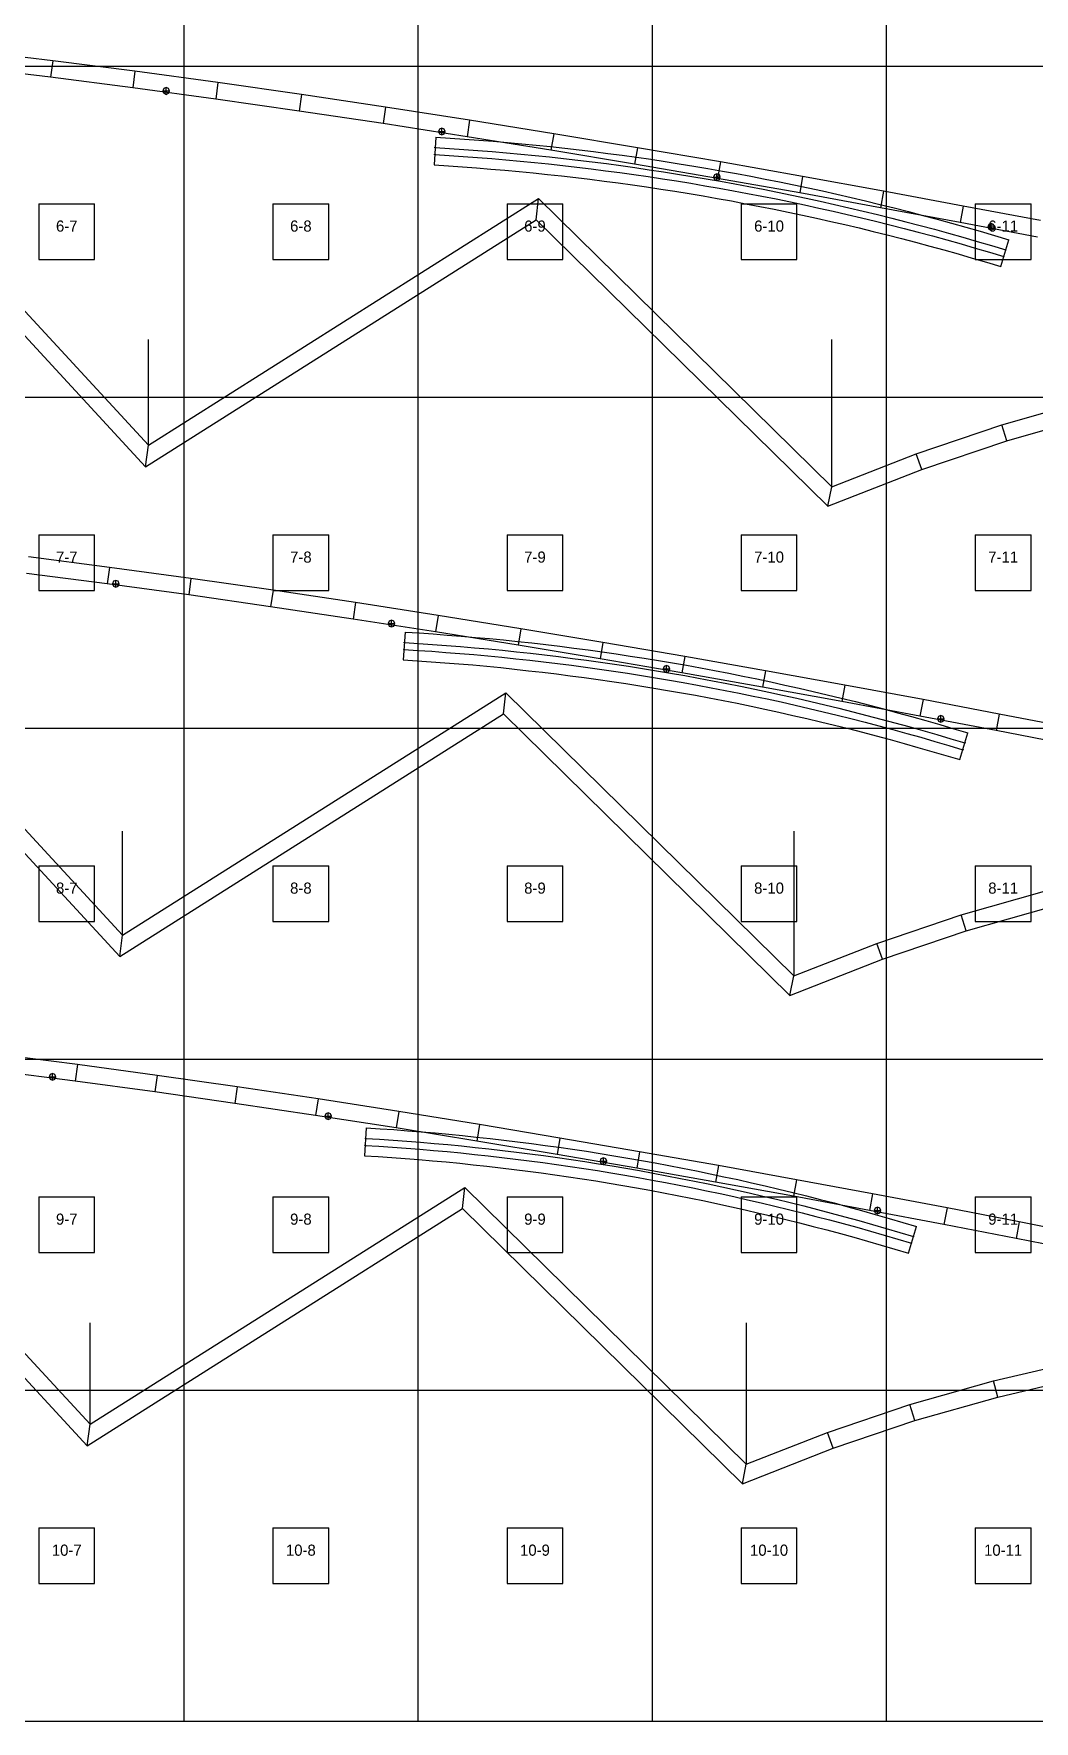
# Model space of a CAD drawing. Header units: metres. Extents: x -237 to 2940, y -2970 to 0.
# Drawn here: x 1335 to 2233, y -2970 to -1456 of the extents above; entities that cross this region are included whole.
import ezdxf
from ezdxf.enums import TextEntityAlignment as Align

# ---------------------------------------------------------------- set-up
doc = ezdxf.new("R2010")
doc.units = ezdxf.units.M
for name, color, linetype in [('default', 7, 'Continuous'), ('mcircles', 7, 'Continuous'), ('TEXTLAYER', 7, 'Continuous')]:
    doc.layers.add(name, color=color, linetype=linetype)

msp = doc.modelspace()

# ---------------------------------------------------------------- linework, layer by layer
at = {"color": 9}
for p, q in [((1470, -1188), (1470, -1485)), ((1470, -1188), (1470, -1485)), ((1680, -1188), (1680, -1485)), ((1680, -1188), (1680, -1485)), ((1890, -1188), (1890, -1485)), ((1890, -1188), (1890, -1485)), ((2100, -1188), (2100, -1485)), ((2100, -1188), (2100, -1485)), ((1260, -1485), (1470, -1485)), ((1260, -1485), (1470, -1485)), ((1470, -1485), (1680, -1485)), ((1470, -1485), (1470, -1782)), ((1470, -1485), (1680, -1485)), ((1470, -1485), (1470, -1782)), ((1680, -1485), (1890, -1485)), ((1680, -1485), (1680, -1782)), ((1680, -1485), (1890, -1485)), ((1680, -1485), (1680, -1782)), ((1890, -1485), (2100, -1485)), ((1890, -1485), (1890, -1782)), ((1890, -1485), (2100, -1485)), ((1890, -1485), (1890, -1782)), ((2100, -1485), (2310, -1485)), ((2100, -1485), (2100, -1782)), ((2100, -1485), (2310, -1485)), ((2100, -1485), (2100, -1782)), ((1340, -1608.5), (1390, -1608.5)), ((1340, -1608.5), (1340, -1658.5)), ((1390, -1658.5), (1390, -1608.5)), ((1550, -1608.5), (1600, -1608.5)), ((1550, -1608.5), (1550, -1658.5)), ((1600, -1658.5), (1600, -1608.5)), ((1760, -1608.5), (1810, -1608.5)), ((1760, -1608.5), (1760, -1658.5)), ((1810, -1658.5), (1810, -1608.5)), ((1970, -1608.5), (2020, -1608.5)), ((1970, -1608.5), (1970, -1658.5)), ((2020, -1658.5), (2020, -1608.5)), ((2180, -1608.5), (2230, -1608.5)), ((2180, -1608.5), (2180, -1658.5)), ((2230, -1658.5), (2230, -1608.5)), ((1340, -1658.5), (1390, -1658.5)), ((1550, -1658.5), (1600, -1658.5)), ((1760, -1658.5), (1810, -1658.5)), ((1970, -1658.5), (2020, -1658.5)), ((2180, -1658.5), (2230, -1658.5)), ((1260, -1782), (1470, -1782)), ((1260, -1782), (1470, -1782)), ((1470, -1782), (1680, -1782)), ((1470, -1782), (1470, -2079)), ((1470, -1782), (1680, -1782)), ((1470, -1782), (1470, -2079)), ((1680, -1782), (1890, -1782)), ((1680, -1782), (1680, -2079)), ((1680, -1782), (1890, -1782)), ((1680, -1782), (1680, -2079)), ((1890, -1782), (2100, -1782)), ((1890, -1782), (1890, -2079)), ((1890, -1782), (2100, -1782)), ((1890, -1782), (1890, -2079)), ((2100, -1782), (2310, -1782)), ((2100, -1782), (2100, -2079)), ((2100, -1782), (2310, -1782)), ((2100, -1782), (2100, -2079)), ((1340, -1905.5), (1390, -1905.5)), ((1340, -1905.5), (1340, -1955.5)), ((1390, -1955.5), (1390, -1905.5)), ((1550, -1905.5), (1600, -1905.5)), ((1550, -1905.5), (1550, -1955.5)), ((1600, -1955.5), (1600, -1905.5)), ((1760, -1905.5), (1810, -1905.5)), ((1760, -1905.5), (1760, -1955.5)), ((1810, -1955.5), (1810, -1905.5)), ((1970, -1905.5), (2020, -1905.5)), ((1970, -1905.5), (1970, -1955.5)), ((2020, -1955.5), (2020, -1905.5)), ((2180, -1905.5), (2230, -1905.5)), ((2180, -1905.5), (2180, -1955.5)), ((2230, -1955.5), (2230, -1905.5)), ((1340, -1955.5), (1390, -1955.5)), ((1550, -1955.5), (1600, -1955.5)), ((1760, -1955.5), (1810, -1955.5)), ((1970, -1955.5), (2020, -1955.5)), ((2180, -1955.5), (2230, -1955.5)), ((1260, -2079), (1470, -2079)), ((1260, -2079), (1470, -2079)), ((1470, -2079), (1680, -2079)), ((1470, -2079), (1470, -2376)), ((1470, -2079), (1680, -2079)), ((1470, -2079), (1470, -2376)), ((1680, -2079), (1890, -2079)), ((1680, -2079), (1680, -2376)), ((1680, -2079), (1890, -2079)), ((1680, -2079), (1680, -2376)), ((1890, -2079), (2100, -2079)), ((1890, -2079), (1890, -2376)), ((1890, -2079), (2100, -2079)), ((1890, -2079), (1890, -2376)), ((2100, -2079), (2310, -2079)), ((2100, -2079), (2100, -2376)), ((2100, -2079), (2310, -2079)), ((2100, -2079), (2100, -2376)), ((1340, -2202.5), (1390, -2202.5)), ((1340, -2202.5), (1340, -2252.5)), ((1390, -2252.5), (1390, -2202.5)), ((1550, -2202.5), (1600, -2202.5)), ((1550, -2202.5), (1550, -2252.5)), ((1600, -2252.5), (1600, -2202.5)), ((1760, -2202.5), (1810, -2202.5)), ((1760, -2202.5), (1760, -2252.5)), ((1810, -2252.5), (1810, -2202.5)), ((1970, -2202.5), (2020, -2202.5)), ((1970, -2202.5), (1970, -2252.5)), ((2020, -2252.5), (2020, -2202.5)), ((2180, -2202.5), (2230, -2202.5)), ((2180, -2202.5), (2180, -2252.5)), ((2230, -2252.5), (2230, -2202.5)), ((1340, -2252.5), (1390, -2252.5)), ((1550, -2252.5), (1600, -2252.5)), ((1760, -2252.5), (1810, -2252.5)), ((1970, -2252.5), (2020, -2252.5)), ((2180, -2252.5), (2230, -2252.5)), ((1260, -2376), (1470, -2376)), ((1260, -2376), (1470, -2376)), ((1470, -2376), (1680, -2376)), ((1470, -2376), (1470, -2673)), ((1470, -2376), (1680, -2376)), ((1470, -2376), (1470, -2673)), ((1680, -2376), (1890, -2376)), ((1680, -2376), (1680, -2673)), ((1680, -2376), (1890, -2376)), ((1680, -2376), (1680, -2673)), ((1890, -2376), (2100, -2376)), ((1890, -2376), (1890, -2673)), ((1890, -2376), (2100, -2376)), ((1890, -2376), (1890, -2673)), ((2100, -2376), (2310, -2376)), ((2100, -2376), (2100, -2673)), ((2100, -2376), (2310, -2376)), ((2100, -2376), (2100, -2673)), ((1340, -2499.5), (1390, -2499.5)), ((1340, -2499.5), (1340, -2549.5)), ((1390, -2549.5), (1390, -2499.5)), ((1550, -2499.5), (1600, -2499.5)), ((1550, -2499.5), (1550, -2549.5)), ((1600, -2549.5), (1600, -2499.5)), ((1760, -2499.5), (1810, -2499.5)), ((1760, -2499.5), (1760, -2549.5)), ((1810, -2549.5), (1810, -2499.5)), ((1970, -2499.5), (2020, -2499.5)), ((1970, -2499.5), (1970, -2549.5)), ((2020, -2549.5), (2020, -2499.5)), ((2180, -2499.5), (2230, -2499.5)), ((2180, -2499.5), (2180, -2549.5)), ((2230, -2549.5), (2230, -2499.5)), ((1340, -2549.5), (1390, -2549.5)), ((1550, -2549.5), (1600, -2549.5)), ((1760, -2549.5), (1810, -2549.5)), ((1970, -2549.5), (2020, -2549.5)), ((2180, -2549.5), (2230, -2549.5)), ((1260, -2673), (1470, -2673)), ((1260, -2673), (1470, -2673)), ((1470, -2673), (1680, -2673)), ((1470, -2673), (1470, -2970)), ((1470, -2673), (1680, -2673)), ((1470, -2673), (1470, -2970)), ((1680, -2673), (1890, -2673)), ((1680, -2673), (1680, -2970)), ((1680, -2673), (1890, -2673)), ((1680, -2673), (1680, -2970)), ((1890, -2673), (2100, -2673)), ((1890, -2673), (1890, -2970)), ((1890, -2673), (2100, -2673)), ((1890, -2673), (1890, -2970)), ((2100, -2673), (2310, -2673)), ((2100, -2673), (2100, -2970)), ((2100, -2673), (2310, -2673)), ((2100, -2673), (2100, -2970)), ((1340, -2796.5), (1390, -2796.5)), ((1340, -2796.5), (1340, -2846.5)), ((1390, -2846.5), (1390, -2796.5)), ((1550, -2796.5), (1600, -2796.5)), ((1550, -2796.5), (1550, -2846.5)), ((1600, -2846.5), (1600, -2796.5)), ((1760, -2796.5), (1810, -2796.5)), ((1760, -2796.5), (1760, -2846.5)), ((1810, -2846.5), (1810, -2796.5)), ((1970, -2796.5), (2020, -2796.5)), ((1970, -2796.5), (1970, -2846.5)), ((2020, -2846.5), (2020, -2796.5)), ((2180, -2796.5), (2230, -2796.5)), ((2180, -2796.5), (2180, -2846.5)), ((2230, -2846.5), (2230, -2796.5)), ((1340, -2846.5), (1390, -2846.5)), ((1550, -2846.5), (1600, -2846.5)), ((1760, -2846.5), (1810, -2846.5)), ((1970, -2846.5), (2020, -2846.5)), ((2180, -2846.5), (2230, -2846.5)), ((1260, -2970), (1470, -2970)), ((1470, -2970), (1680, -2970)), ((1680, -2970), (1890, -2970)), ((1890, -2970), (2100, -2970)), ((2100, -2970), (2310, -2970))]:
    msp.add_line(p, q, dxfattribs=at)
at = {"layer": 'default', "color": 7, "linetype": 'Continuous'}
for p, q in [((1352.4, -1480.1), (1279.4, -1471.3)), ((1352.4, -1480.1), (1350.5, -1495)), ((1426.2, -1489.6), (1352.4, -1480.1)), ((1350.5, -1495), (1277.7, -1486.2)), ((1424.2, -1504.4), (1350.5, -1495)), ((1426.2, -1489.6), (1424.2, -1504.4)), ((1500.6, -1499.7), (1426.2, -1489.6)), ((1498.6, -1514.5), (1424.2, -1504.4)), ((1452.1, -1505.2), (1451.2, -1507.3)), ((1451.2, -1507.3), (1452.1, -1509.4)), ((1451.2, -1507.3), (1457.2, -1507.3)), ((1454.2, -1504.3), (1452.1, -1505.2)), ((1452.1, -1509.4), (1454.2, -1510.3)), ((1456.3, -1505.2), (1454.2, -1504.3)), ((1454.2, -1510.3), (1454.2, -1504.3)), ((1454.2, -1510.3), (1456.3, -1509.4)), ((1457.2, -1507.3), (1456.3, -1505.2)), ((1456.3, -1509.4), (1457.2, -1507.3)), ((1500.6, -1499.7), (1498.6, -1514.5)), ((1575.6, -1510.4), (1500.6, -1499.7)), ((1575.6, -1510.4), (1573.5, -1525.3)), ((1651, -1521.7), (1575.6, -1510.4)), ((1154.9, -1518), (1438.2, -1825.1)), ((1573.5, -1525.3), (1498.6, -1514.5)), ((1648.7, -1536.6), (1573.5, -1525.3)), ((1651, -1521.7), (1648.7, -1536.6)), ((1726.4, -1533.5), (1651, -1521.7)), ((1154.9, -1540.2), (1435.6, -1844.5)), ((1724.1, -1548.3), (1648.7, -1536.6)), ((1699.5, -1541.5), (1698.6, -1543.6)), ((1698.6, -1543.6), (1699.5, -1545.7)), ((1698.6, -1543.6), (1704.6, -1543.6)), ((1701.6, -1540.6), (1699.5, -1541.5)), ((1703.7, -1541.5), (1701.6, -1540.6)), ((1701.6, -1546.6), (1701.6, -1540.6)), ((1704.6, -1543.6), (1703.7, -1541.5)), ((1703.7, -1545.7), (1704.6, -1543.6)), ((1726.4, -1533.5), (1724.1, -1548.3)), ((1801.8, -1545.7), (1726.4, -1533.5)), ((1696.1, -1548.7), (1694.6, -1573.7)), ((1695.5, -1558), (1708.3, -1558.8)), ((1696.1, -1548.7), (1709, -1549.5)), ((1699.5, -1545.7), (1701.6, -1546.6)), ((1701.6, -1546.6), (1703.7, -1545.7)), ((1708.3, -1558.8), (1721.1, -1559.7)), ((1709, -1549.5), (1721.8, -1550.4)), ((1721.8, -1550.4), (1734.7, -1551.3)), ((1799.3, -1560.5), (1724.1, -1548.3)), ((1734.7, -1551.3), (1747.5, -1552.4)), ((1747.5, -1552.4), (1760.4, -1553.5)), ((1760.4, -1553.5), (1773.2, -1554.6)), ((1773.2, -1554.6), (1786.1, -1555.9)), ((1786.1, -1555.9), (1798.9, -1557.2)), ((1798.9, -1557.2), (1811.8, -1558.6)), ((1801.8, -1545.7), (1799.3, -1560.5)), ((1876.9, -1558.2), (1801.8, -1545.7)), ((1811.8, -1558.6), (1824.6, -1560.1)), ((1876.9, -1558.2), (1874.4, -1573)), ((1951.4, -1571), (1876.9, -1558.2)), ((1694.6, -1573.7), (1707.3, -1574.4)), ((1695.2, -1564.3), (1707.9, -1565.1)), ((1707.3, -1574.4), (1720, -1575.3)), ((1707.9, -1565.1), (1720.7, -1566)), ((1720.7, -1566), (1733.4, -1566.9)), ((1721.1, -1559.7), (1733.9, -1560.6)), ((1733.4, -1566.9), (1746.2, -1567.9)), ((1733.9, -1560.6), (1746.7, -1561.7)), ((1746.2, -1567.9), (1758.9, -1569)), ((1746.7, -1561.7), (1759.5, -1562.8)), ((1758.9, -1569), (1771.7, -1570.2)), ((1759.5, -1562.8), (1772.3, -1563.9)), ((1771.7, -1570.2), (1784.5, -1571.4)), ((1772.3, -1563.9), (1785.1, -1565.2)), ((1784.5, -1571.4), (1797.2, -1572.8)), ((1785.1, -1565.2), (1797.9, -1566.5)), ((1797.2, -1572.8), (1810, -1574.2)), ((1797.9, -1566.5), (1810.7, -1567.9)), ((1874.4, -1573), (1799.3, -1560.5)), ((1810, -1574.2), (1822.7, -1575.6)), ((1810.7, -1567.9), (1823.5, -1569.4)), ((1823.5, -1569.4), (1836.3, -1570.9)), ((1824.6, -1560.1), (1837.5, -1561.6)), ((1836.3, -1570.9), (1849.1, -1572.5)), ((1837.5, -1561.6), (1850.3, -1563.3)), ((1849.1, -1572.5), (1861.9, -1574.2)), ((1850.3, -1563.3), (1863.2, -1565)), ((1861.9, -1574.2), (1874.7, -1576)), ((1863.2, -1565), (1876, -1566.8)), ((1948.8, -1585.8), (1874.4, -1573)), ((1876, -1566.8), (1888.9, -1568.6)), ((1888.9, -1568.6), (1901.7, -1570.6)), ((1901.7, -1570.6), (1914.5, -1572.6)), ((1914.5, -1572.6), (1927.4, -1574.7)), ((1951.4, -1571), (1948.8, -1585.8)), ((2025.1, -1584.1), (1951.4, -1571)), ((1720, -1575.3), (1732.7, -1576.2)), ((1732.7, -1576.2), (1745.4, -1577.3)), ((1745.4, -1577.3), (1758.1, -1578.3)), ((1758.1, -1578.3), (1770.8, -1579.5)), ((1770.8, -1579.5), (1783.5, -1580.7)), ((1783.5, -1580.7), (1796.2, -1582.1)), ((1796.2, -1582.1), (1808.9, -1583.4)), ((1808.9, -1583.4), (1821.6, -1584.9)), ((1821.6, -1584.9), (1834.3, -1586.4)), ((1822.7, -1575.6), (1835.5, -1577.2)), ((1834.3, -1586.4), (1847, -1588.1)), ((1835.5, -1577.2), (1848.2, -1578.8)), ((1847, -1588.1), (1859.7, -1589.7)), ((1848.2, -1578.8), (1861, -1580.5)), ((1859.7, -1589.7), (1872.4, -1591.5)), ((1861, -1580.5), (1873.8, -1582.3)), ((1873.8, -1582.3), (1886.5, -1584.1)), ((1874.7, -1576), (1887.5, -1577.9)), ((1886.5, -1584.1), (1899.3, -1586)), ((1887.5, -1577.9), (1900.3, -1579.8)), ((1899.3, -1586), (1912, -1588)), ((1900.3, -1579.8), (1913, -1581.8)), ((1912, -1588), (1924.8, -1590.1)), ((1913, -1581.8), (1925.8, -1583.9)), ((1925.8, -1583.9), (1938.6, -1586.1)), ((1927.4, -1574.7), (1940.2, -1576.8)), ((1938.6, -1586.1), (1951.4, -1588.3)), ((1940.2, -1576.8), (1953.1, -1579.1)), ((1946.1, -1582.4), (1945.2, -1584.5)), ((1945.2, -1584.5), (1946.1, -1586.6)), ((1945.2, -1584.5), (1951.2, -1584.5)), ((1948.2, -1581.5), (1946.1, -1582.4)), ((1946.1, -1586.6), (1948.2, -1587.5)), ((1950.4, -1582.4), (1948.2, -1581.5)), ((1948.2, -1587.5), (1948.2, -1581.5)), ((1948.2, -1587.5), (1950.4, -1586.6)), ((2022.5, -1598.8), (1948.8, -1585.8)), ((1951.2, -1584.5), (1950.4, -1582.4)), ((1950.4, -1586.6), (1951.2, -1584.5)), ((1951.4, -1588.3), (1964.2, -1590.6)), ((1953.1, -1579.1), (1965.9, -1581.4)), ((1965.9, -1581.4), (1978.8, -1583.8)), ((1978.8, -1583.8), (1991.6, -1586.3)), ((1991.6, -1586.3), (2004.5, -1588.9)), ((2004.5, -1588.9), (2017.3, -1591.5)), ((2025.1, -1584.1), (2022.5, -1598.8)), ((2097.8, -1597.2), (2025.1, -1584.1)), ((1438.2, -1825.1), (1788.3, -1603.9)), ((1786.2, -1622.9), (1788.3, -1603.9)), ((1788.3, -1603.9), (2051.2, -1862.4)), ((1872.4, -1591.5), (1885.1, -1593.3)), ((1885.1, -1593.3), (1897.8, -1595.3)), ((1897.8, -1595.3), (1910.5, -1597.3)), ((1910.5, -1597.3), (1923.2, -1599.3)), ((1923.2, -1599.3), (1935.9, -1601.5)), ((1924.8, -1590.1), (1937.5, -1592.3)), ((1935.9, -1601.5), (1948.6, -1603.7)), ((1937.5, -1592.3), (1950.3, -1594.5)), ((1948.6, -1603.7), (1961.3, -1606)), ((1950.3, -1594.5), (1963.1, -1596.8)), ((1963.1, -1596.8), (1975.8, -1599.2)), ((1964.2, -1590.6), (1977, -1593)), ((1975.8, -1599.2), (1988.6, -1601.7)), ((1977, -1593), (1989.8, -1595.5)), ((1988.6, -1601.7), (2001.3, -1604.2)), ((1989.8, -1595.5), (2002.6, -1598)), ((2001.3, -1604.2), (2014.1, -1606.8)), ((2002.6, -1598), (2015.4, -1600.7)), ((2015.4, -1600.7), (2028.2, -1603.4)), ((2017.3, -1591.5), (2030.2, -1594.2)), ((2095.1, -1612), (2022.5, -1598.8)), ((2028.2, -1603.4), (2041, -1606.1)), ((2030.2, -1594.2), (2043, -1597)), ((2043, -1597), (2055.9, -1599.9)), ((2055.9, -1599.9), (2068.7, -1602.9)), ((2068.7, -1602.9), (2081.6, -1605.9)), ((2097.8, -1597.2), (2095.1, -1612)), ((2169.1, -1610.5), (2097.8, -1597.2)), ((1961.3, -1606), (1974, -1608.4)), ((1974, -1608.4), (1986.8, -1610.8)), ((1986.8, -1610.8), (1999.5, -1613.4)), ((1999.5, -1613.4), (2012.2, -1616)), ((2012.2, -1616), (2024.9, -1618.7)), ((2014.1, -1606.8), (2026.9, -1609.5)), ((2024.9, -1618.7), (2037.6, -1621.4)), ((2026.9, -1609.5), (2039.6, -1612.3)), ((2039.6, -1612.3), (2052.4, -1615.2)), ((2041, -1606.1), (2053.8, -1609)), ((2052.4, -1615.2), (2065.1, -1618.1)), ((2053.8, -1609), (2066.6, -1612)), ((2065.1, -1618.1), (2077.9, -1621.1)), ((2066.6, -1612), (2079.4, -1615)), ((2079.4, -1615), (2092.2, -1618.1)), ((2081.6, -1605.9), (2094.4, -1609)), ((2092.2, -1618.1), (2105, -1621.3)), ((2094.4, -1609), (2107.3, -1612.2)), ((2166.3, -1625.2), (2095.1, -1612)), ((2107.3, -1612.2), (2120.1, -1615.5)), ((2120.1, -1615.5), (2133, -1618.9)), ((2133, -1618.9), (2145.8, -1622.3)), ((2169.1, -1610.5), (2166.3, -1625.2)), ((2238.6, -1623.6), (2169.1, -1610.5)), ((1435.6, -1844.5), (1786.2, -1622.9)), ((1786.2, -1622.9), (2047.7, -1879.9)), ((2037.6, -1621.4), (2050.3, -1624.3)), ((2050.3, -1624.3), (2063, -1627.2)), ((2063, -1627.2), (2075.7, -1630.2)), ((2075.7, -1630.2), (2088.4, -1633.3)), ((2077.9, -1621.1), (2090.6, -1624.2)), ((2088.4, -1633.3), (2101.1, -1636.5)), ((2090.6, -1624.2), (2103.4, -1627.4)), ((2103.4, -1627.4), (2116.2, -1630.7)), ((2105, -1621.3), (2117.8, -1624.6)), ((2116.2, -1630.7), (2128.9, -1634)), ((2117.8, -1624.6), (2130.5, -1627.9)), ((2128.9, -1634), (2141.7, -1637.4)), ((2130.5, -1627.9), (2143.3, -1631.4)), ((2143.3, -1631.4), (2156.1, -1634.9)), ((2145.8, -1622.3), (2158.7, -1625.9)), ((2156.1, -1634.9), (2168.9, -1638.5)), ((2158.7, -1625.9), (2171.5, -1629.5)), ((2235.8, -1638.4), (2166.3, -1625.2)), ((2171.5, -1629.5), (2184.4, -1633.2)), ((2184.4, -1633.2), (2197.2, -1637)), ((2192.1, -1627.1), (2191.2, -1629.3)), ((2191.2, -1629.3), (2192.1, -1631.4)), ((2191.2, -1629.3), (2197.2, -1629.3)), ((2194.2, -1626.3), (2192.1, -1627.1)), ((2192.1, -1631.4), (2194.2, -1632.3)), ((2196.3, -1627.1), (2194.2, -1626.3)), ((2194.2, -1632.3), (2194.2, -1626.3)), ((2194.2, -1632.3), (2196.3, -1631.4)), ((2197.2, -1629.3), (2196.3, -1627.1)), ((2196.3, -1631.4), (2197.2, -1629.3)), ((2101.1, -1636.5), (2113.8, -1639.7)), ((2113.8, -1639.7), (2126.5, -1643)), ((2126.5, -1643), (2139.2, -1646.4)), ((2139.2, -1646.4), (2151.9, -1649.9)), ((2141.7, -1637.4), (2154.4, -1640.9)), ((2151.9, -1649.9), (2164.6, -1653.5)), ((2154.4, -1640.9), (2167.2, -1644.5)), ((2167.2, -1644.5), (2179.9, -1648.2)), ((2168.9, -1638.5), (2181.7, -1642.2)), ((2179.9, -1648.2), (2192.7, -1652)), ((2181.7, -1642.2), (2194.5, -1645.9)), ((2194.5, -1645.9), (2207.3, -1649.8)), ((2197.2, -1637), (2210, -1640.8)), ((2202.8, -1664.8), (2210, -1640.8)), ((2164.6, -1653.5), (2177.3, -1657.2)), ((2177.3, -1657.2), (2190, -1660.9)), ((2190, -1660.9), (2202.8, -1664.8)), ((2192.7, -1652), (2205.5, -1655.8)), ((1438.2, -1825.1), (1438.2, -1730.3)), ((2051.3, -1862.4), (2051.3, -1730.3)), ((2203.9, -1806.8), (2282.1, -1784.5)), ((2208.4, -1821.1), (2285.8, -1799)), ((2126.9, -1832.8), (2203.9, -1806.8)), ((2208.4, -1821.1), (2203.9, -1806.8)), ((1435.6, -1844.5), (1438.2, -1825.1)), ((2132, -1846.9), (2208.4, -1821.1)), ((2047.7, -1879.9), (2132, -1846.9)), ((2051.2, -1862.4), (2126.9, -1832.8)), ((2132, -1846.9), (2126.9, -1832.8)), ((2047.7, -1879.9), (2051.2, -1862.4)), ((1403.3, -1934.7), (1330.8, -1925.3)), ((1403.3, -1934.7), (1401.3, -1949.5)), ((1476.4, -1944.6), (1403.3, -1934.7)), ((1401.3, -1949.5), (1328.9, -1940.2)), ((1474.4, -1959.4), (1401.3, -1949.5)), ((1406.8, -1947.2), (1406, -1949.4)), ((1406, -1949.4), (1406.8, -1951.5)), ((1406, -1949.4), (1412, -1949.4)), ((1409, -1946.4), (1406.8, -1947.2)), ((1406.8, -1951.5), (1409, -1952.4)), ((1411.1, -1947.2), (1409, -1946.4)), ((1409, -1952.4), (1409, -1946.4)), ((1409, -1952.4), (1411.1, -1951.5)), ((1412, -1949.4), (1411.1, -1947.2)), ((1411.1, -1951.5), (1412, -1949.4)), ((1476.4, -1944.6), (1474.4, -1959.4)), ((1550.1, -1955.1), (1476.4, -1944.6)), ((1136.7, -1962.9), (1415, -2264.6)), ((1547.9, -1970), (1474.4, -1959.4)), ((1550.1, -1955.1), (1547.9, -1970)), ((1624.1, -1966.3), (1550.1, -1955.1)), ((1624.1, -1966.3), (1621.9, -1981.1)), ((1698.2, -1977.8), (1624.1, -1966.3)), ((1621.9, -1981.1), (1547.9, -1970)), ((1695.9, -1992.6), (1621.9, -1981.1)), ((1654.3, -1983.1), (1653.4, -1985.2)), ((1656.4, -1982.2), (1654.3, -1983.1)), ((1656.4, -1988.2), (1656.4, -1982.2)), ((1658.5, -1983.1), (1656.4, -1982.2)), ((1659.4, -1985.2), (1658.5, -1983.1)), ((1698.2, -1977.8), (1695.9, -1992.6)), ((1772.3, -1989.8), (1698.2, -1977.8)), ((1136.8, -1985.1), (1412.5, -2283.9)), ((1653.4, -1985.2), (1654.3, -1987.4)), ((1653.4, -1985.2), (1659.4, -1985.2)), ((1654.3, -1987.4), (1656.4, -1988.2)), ((1656.4, -1988.2), (1658.5, -1987.4)), ((1658.5, -1987.4), (1659.4, -1985.2)), ((1668.5, -1992.8), (1666.9, -2017.7)), ((1668.5, -1992.8), (1681.1, -1993.6)), ((1681.1, -1993.6), (1693.7, -1994.4)), ((1693.7, -1994.4), (1706.3, -1995.4)), ((1769.8, -2004.6), (1695.9, -1992.6)), ((1706.3, -1995.4), (1718.9, -1996.4)), ((1718.9, -1996.4), (1731.6, -1997.5)), ((1731.6, -1997.5), (1744.2, -1998.6)), ((1772.3, -1989.8), (1769.8, -2004.6)), ((1846, -2002.1), (1772.3, -1989.8)), ((1667.5, -2008.4), (1680, -2009.2)), ((1667.9, -2002.1), (1680.4, -2002.9)), ((1680, -2009.2), (1692.5, -2010)), ((1680.4, -2002.9), (1693, -2003.8)), ((1692.5, -2010), (1705.1, -2011)), ((1693, -2003.8), (1705.6, -2004.7)), ((1705.1, -2011), (1717.6, -2012)), ((1705.6, -2004.7), (1718.2, -2005.7)), ((1717.6, -2012), (1730.1, -2013)), ((1718.2, -2005.7), (1730.7, -2006.8)), ((1730.1, -2013), (1742.7, -2014.2)), ((1730.7, -2006.8), (1743.3, -2007.9)), ((1743.3, -2007.9), (1755.9, -2009.1)), ((1744.2, -1998.6), (1756.8, -1999.8)), ((1755.9, -2009.1), (1768.4, -2010.4)), ((1756.8, -1999.8), (1769.4, -2001.1)), ((1768.4, -2010.4), (1781, -2011.8)), ((1769.4, -2001.1), (1782.1, -2002.5)), ((1843.5, -2016.9), (1769.8, -2004.6)), ((1781, -2011.8), (1793.6, -2013.3)), ((1782.1, -2002.5), (1794.7, -2004)), ((1793.6, -2013.3), (1806.1, -2014.8)), ((1794.7, -2004), (1807.3, -2005.5)), ((1807.3, -2005.5), (1819.9, -2007.1)), ((1819.9, -2007.1), (1832.6, -2008.8)), ((1832.6, -2008.8), (1845.2, -2010.5)), ((1846, -2002.1), (1843.5, -2016.9)), ((1845.2, -2010.5), (1857.8, -2012.4)), ((1919.3, -2014.7), (1846, -2002.1)), ((1857.8, -2012.4), (1870.4, -2014.3)), ((1666.9, -2017.7), (1679.4, -2018.5)), ((1679.4, -2018.5), (1691.9, -2019.4)), ((1691.9, -2019.4), (1704.3, -2020.3)), ((1704.3, -2020.3), (1716.8, -2021.3)), ((1716.8, -2021.3), (1729.3, -2022.3)), ((1729.3, -2022.3), (1741.8, -2023.5)), ((1741.8, -2023.5), (1754.3, -2024.7)), ((1742.7, -2014.2), (1755.2, -2015.4)), ((1754.3, -2024.7), (1766.7, -2026)), ((1755.2, -2015.4), (1767.7, -2016.7)), ((1766.7, -2026), (1779.2, -2027.4)), ((1767.7, -2016.7), (1780.3, -2018.1)), ((1779.2, -2027.4), (1791.7, -2028.8)), ((1780.3, -2018.1), (1792.8, -2019.5)), ((1791.7, -2028.8), (1804.2, -2030.3)), ((1792.8, -2019.5), (1805.3, -2021)), ((1805.3, -2021), (1817.9, -2022.6)), ((1806.1, -2014.8), (1818.7, -2016.4)), ((1817.9, -2022.6), (1830.4, -2024.3)), ((1818.7, -2016.4), (1831.3, -2018)), ((1830.4, -2024.3), (1842.9, -2026)), ((1831.3, -2018), (1843.8, -2019.8)), ((1842.9, -2026), (1855.5, -2027.8)), ((1916.7, -2029.4), (1843.5, -2016.9)), ((1843.8, -2019.8), (1856.4, -2021.6)), ((1855.5, -2027.8), (1868, -2029.7)), ((1856.4, -2021.6), (1869, -2023.5)), ((1869, -2023.5), (1881.5, -2025.5)), ((1870.4, -2014.3), (1883.1, -2016.2)), ((1881.5, -2025.5), (1894.1, -2027.5)), ((1883.1, -2016.2), (1895.7, -2018.3)), ((1894.1, -2027.5), (1906.7, -2029.6)), ((1895.7, -2018.3), (1908.3, -2020.4)), ((1901, -2023.8), (1900.1, -2025.9)), ((1900.1, -2025.9), (1901, -2028)), ((1900.1, -2025.9), (1906.1, -2025.9)), ((1903.1, -2022.9), (1901, -2023.8)), ((1901, -2028), (1903.1, -2028.9)), ((1905.2, -2023.8), (1903.1, -2022.9)), ((1903.1, -2028.9), (1903.1, -2022.9)), ((1903.1, -2028.9), (1905.2, -2028)), ((1906.1, -2025.9), (1905.2, -2023.8)), ((1905.2, -2028), (1906.1, -2025.9)), ((1908.3, -2020.4), (1920.9, -2022.6)), ((1919.3, -2014.7), (1916.7, -2029.4)), ((1991.7, -2027.5), (1919.3, -2014.7)), ((1920.9, -2022.6), (1933.5, -2024.9)), ((1933.5, -2024.9), (1946.2, -2027.3)), ((1946.2, -2027.3), (1958.8, -2029.7)), ((1991.7, -2027.5), (1989.1, -2042.2)), ((2063.1, -2040.4), (1991.7, -2027.5)), ((1804.2, -2030.3), (1816.6, -2031.9)), ((1816.6, -2031.9), (1829.1, -2033.5)), ((1829.1, -2033.5), (1841.6, -2035.3)), ((1841.6, -2035.3), (1854.1, -2037.1)), ((1854.1, -2037.1), (1866.6, -2039)), ((1866.6, -2039), (1879, -2040.9)), ((1868, -2029.7), (1880.5, -2031.7)), ((1879, -2040.9), (1891.5, -2043)), ((1880.5, -2031.7), (1893.1, -2033.7)), ((1891.5, -2043), (1904, -2045.1)), ((1893.1, -2033.7), (1905.6, -2035.8)), ((1905.6, -2035.8), (1918.1, -2038)), ((1906.7, -2029.6), (1919.3, -2031.8)), ((1989.1, -2042.2), (1916.7, -2029.4)), ((1918.1, -2038), (1930.7, -2040.3)), ((1919.3, -2031.8), (1931.8, -2034.1)), ((1930.7, -2040.3), (1943.2, -2042.7)), ((1931.8, -2034.1), (1944.4, -2036.5)), ((1943.2, -2042.7), (1955.7, -2045.1)), ((1944.4, -2036.5), (1957, -2038.9)), ((1957, -2038.9), (1969.5, -2041.4)), ((1958.8, -2029.7), (1971.4, -2032.2)), ((1969.5, -2041.4), (1982.1, -2044)), ((1971.4, -2032.2), (1984, -2034.8)), ((1984, -2034.8), (1996.7, -2037.5)), ((2060.4, -2055.2), (1989.1, -2042.2)), ((1996.7, -2037.5), (2009.3, -2040.3)), ((2009.3, -2040.3), (2021.9, -2043.1)), ((2021.9, -2043.1), (2034.5, -2046)), ((2063.1, -2040.4), (2060.4, -2055.2)), ((2133.1, -2053.4), (2063.1, -2040.4)), ((1415, -2264.6), (1759, -2047.2)), ((1756.9, -2066.2), (1759, -2047.2)), ((1759, -2047.2), (2017.3, -2301.2)), ((1904, -2045.1), (1916.5, -2047.2)), ((1916.5, -2047.2), (1928.9, -2049.5)), ((1928.9, -2049.5), (1941.4, -2051.8)), ((1941.4, -2051.8), (1953.9, -2054.2)), ((1953.9, -2054.2), (1966.4, -2056.7)), ((1955.7, -2045.1), (1968.3, -2047.6)), ((1966.4, -2056.7), (1978.9, -2059.3)), ((1968.3, -2047.6), (1980.8, -2050.2)), ((1980.8, -2050.2), (1993.3, -2052.8)), ((1982.1, -2044), (1994.7, -2046.6)), ((1993.3, -2052.8), (2005.9, -2055.5)), ((1994.7, -2046.6), (2007.2, -2049.4)), ((2005.9, -2055.5), (2018.4, -2058.3)), ((2007.2, -2049.4), (2019.8, -2052.2)), ((2018.4, -2058.3), (2030.9, -2061.2)), ((2019.8, -2052.2), (2032.4, -2055.1)), ((2032.4, -2055.1), (2044.9, -2058.1)), ((2034.5, -2046), (2047.2, -2049)), ((2044.9, -2058.1), (2057.5, -2061.1)), ((2047.2, -2049), (2059.8, -2052.1)), ((2059.8, -2052.1), (2072.4, -2055.2)), ((2130.3, -2068.2), (2060.4, -2055.2)), ((2072.4, -2055.2), (2085, -2058.4)), ((2085, -2058.4), (2097.6, -2061.7)), ((2133.1, -2053.4), (2130.3, -2068.2)), ((2201.4, -2066.4), (2133.1, -2053.4)), ((1412.5, -2283.9), (1756.9, -2066.2)), ((1756.9, -2066.2), (2013.7, -2318.7)), ((1978.9, -2059.3), (1991.3, -2061.9)), ((1991.3, -2061.9), (2003.8, -2064.7)), ((2003.8, -2064.7), (2016.3, -2067.5)), ((2016.3, -2067.5), (2028.8, -2070.3)), ((2028.8, -2070.3), (2041.2, -2073.3)), ((2030.9, -2061.2), (2043.5, -2064.2)), ((2041.2, -2073.3), (2053.7, -2076.3)), ((2043.5, -2064.2), (2056, -2067.2)), ((2056, -2067.2), (2068.5, -2070.4)), ((2057.5, -2061.1), (2070.1, -2064.3)), ((2068.5, -2070.4), (2081.1, -2073.6)), ((2070.1, -2064.3), (2082.7, -2067.5)), ((2081.1, -2073.6), (2093.6, -2076.9)), ((2082.7, -2067.5), (2095.2, -2070.8)), ((2095.2, -2070.8), (2107.8, -2074.1)), ((2097.6, -2061.7), (2110.3, -2065.1)), ((2107.8, -2074.1), (2120.4, -2077.6)), ((2110.3, -2065.1), (2122.9, -2068.6)), ((2122.9, -2068.6), (2135.5, -2072.2)), ((2198.6, -2081.1), (2130.3, -2068.2)), ((2135.5, -2072.2), (2148.1, -2075.8)), ((2147, -2068.4), (2146.1, -2070.5)), ((2146.1, -2070.5), (2147, -2072.6)), ((2146.1, -2070.5), (2152.1, -2070.5)), ((2149.1, -2067.5), (2147, -2068.4)), ((2147, -2072.6), (2149.1, -2073.5)), ((2151.2, -2068.4), (2149.1, -2067.5)), ((2149.1, -2073.5), (2149.1, -2067.5)), ((2149.1, -2073.5), (2151.2, -2072.6)), ((2152.1, -2070.5), (2151.2, -2068.4)), ((2151.2, -2072.6), (2152.1, -2070.5)), ((2201.4, -2066.4), (2198.6, -2081.1)), ((2267.7, -2079.2), (2201.4, -2066.4)), ((2053.7, -2076.3), (2066.2, -2079.4)), ((2066.2, -2079.4), (2078.7, -2082.6)), ((2078.7, -2082.6), (2091.2, -2085.9)), ((2091.2, -2085.9), (2103.6, -2089.2)), ((2093.6, -2076.9), (2106.1, -2080.2)), ((2103.6, -2089.2), (2116.1, -2092.7)), ((2106.1, -2080.2), (2118.6, -2083.7)), ((2118.6, -2083.7), (2131.2, -2087.2)), ((2120.4, -2077.6), (2132.9, -2081.1)), ((2131.2, -2087.2), (2143.7, -2090.8)), ((2132.9, -2081.1), (2145.5, -2084.8)), ((2145.5, -2084.8), (2158.1, -2088.5)), ((2148.1, -2075.8), (2160.8, -2079.5)), ((2158.1, -2088.5), (2170.6, -2092.2)), ((2160.8, -2079.5), (2173.3, -2083.3)), ((2166.1, -2107.2), (2173.3, -2083.3)), ((2264.8, -2093.9), (2198.6, -2081.1)), ((2116.1, -2092.7), (2128.6, -2096.2)), ((2128.6, -2096.2), (2141.1, -2099.8)), ((2141.1, -2099.8), (2153.6, -2103.5)), ((2143.7, -2090.8), (2156.2, -2094.5)), ((2153.6, -2103.5), (2166.1, -2107.2)), ((2156.2, -2094.5), (2168.8, -2098.3)), ((1415, -2264.6), (1415, -2171.4)), ((2017.4, -2301.2), (2017.4, -2171.4)), ((2167.3, -2246.5), (2244.1, -2224.7)), ((2171.7, -2260.9), (2247.8, -2239.2)), ((2091.6, -2272.1), (2167.3, -2246.5)), ((2171.7, -2260.9), (2167.3, -2246.5)), ((1412.5, -2283.9), (1415, -2264.6)), ((2096.8, -2286.2), (2171.7, -2260.9)), ((2013.7, -2318.7), (2096.8, -2286.2)), ((2017.3, -2301.2), (2091.6, -2272.1)), ((2096.8, -2286.2), (2091.6, -2272.1)), ((2013.7, -2318.7), (2017.3, -2301.2)), ((1374.5, -2380.8), (1303.6, -2371.7)), ((1372.5, -2395.6), (1301.8, -2386.5)), ((1350, -2389.7), (1349.1, -2391.8)), ((1349.1, -2391.8), (1350, -2393.9)), ((1349.1, -2391.8), (1355.1, -2391.8)), ((1352.1, -2388.8), (1350, -2389.7)), ((1354.2, -2389.7), (1352.1, -2388.8)), ((1352.1, -2394.8), (1352.1, -2388.8)), ((1355.1, -2391.8), (1354.2, -2389.7)), ((1354.2, -2393.9), (1355.1, -2391.8)), ((1374.5, -2380.8), (1372.5, -2395.6)), ((1446, -2390.5), (1374.5, -2380.8)), ((1446, -2390.5), (1443.9, -2405.3)), ((1518, -2400.8), (1446, -2390.5)), ((1350, -2393.9), (1352.1, -2394.8)), ((1352.1, -2394.8), (1354.2, -2393.9)), ((1443.9, -2405.3), (1372.5, -2395.6)), ((1515.9, -2415.6), (1443.9, -2405.3)), ((1518, -2400.8), (1515.9, -2415.6)), ((1590.4, -2411.6), (1518, -2400.8)), ((1113.9, -2408.7), (1386, -2703.6)), ((1588.1, -2426.5), (1515.9, -2415.6)), ((1590.4, -2411.6), (1588.1, -2426.5)), ((1662.8, -2422.9), (1590.4, -2411.6)), ((1114, -2430.9), (1383.4, -2722.9)), ((1660.5, -2437.7), (1588.1, -2426.5)), ((1597.5, -2424.9), (1596.6, -2427)), ((1596.6, -2427), (1597.5, -2429.2)), ((1596.6, -2427), (1602.6, -2427)), ((1599.6, -2424), (1597.5, -2424.9)), ((1597.5, -2429.2), (1599.6, -2430)), ((1601.7, -2424.9), (1599.6, -2424)), ((1599.6, -2430), (1599.6, -2424)), ((1599.6, -2430), (1601.7, -2429.2)), ((1602.6, -2427), (1601.7, -2424.9)), ((1601.7, -2429.2), (1602.6, -2427)), ((1662.8, -2422.9), (1660.5, -2437.7)), ((1735.2, -2434.6), (1662.8, -2422.9)), ((1735.2, -2434.6), (1732.8, -2449.4)), ((1807.3, -2446.7), (1735.2, -2434.6)), ((1633.7, -2437.6), (1632.1, -2462.6)), ((1633.1, -2447), (1645.4, -2447.7)), ((1633.7, -2437.6), (1646, -2438.4)), ((1645.4, -2447.7), (1657.7, -2448.6)), ((1646, -2438.4), (1658.4, -2439.2)), ((1657.7, -2448.6), (1670, -2449.5)), ((1658.4, -2439.2), (1670.7, -2440.2)), ((1732.8, -2449.4), (1660.5, -2437.7)), ((1670, -2449.5), (1682.2, -2450.5)), ((1670.7, -2440.2), (1683, -2441.1)), ((1682.2, -2450.5), (1694.5, -2451.5)), ((1683, -2441.1), (1695.4, -2442.2)), ((1694.5, -2451.5), (1706.8, -2452.6)), ((1695.4, -2442.2), (1707.7, -2443.3)), ((1706.8, -2452.6), (1719.1, -2453.8)), ((1707.7, -2443.3), (1720.1, -2444.5)), ((1720.1, -2444.5), (1732.4, -2445.8)), ((1732.4, -2445.8), (1744.7, -2447.2)), ((1804.8, -2461.4), (1732.8, -2449.4)), ((1744.7, -2447.2), (1757.1, -2448.6)), ((1757.1, -2448.6), (1769.4, -2450.1)), ((1769.4, -2450.1), (1781.8, -2451.6)), ((1781.8, -2451.6), (1794.1, -2453.3)), ((1807.3, -2446.7), (1804.8, -2461.4)), ((1878.9, -2459), (1807.3, -2446.7)), ((1632.1, -2462.6), (1644.3, -2463.3)), ((1632.7, -2453.3), (1645, -2454)), ((1644.3, -2463.3), (1656.5, -2464.2)), ((1645, -2454), (1657.2, -2454.9)), ((1656.5, -2464.2), (1668.7, -2465.1)), ((1657.2, -2454.9), (1669.5, -2455.8)), ((1668.7, -2465.1), (1680.9, -2466)), ((1669.5, -2455.8), (1681.7, -2456.7)), ((1680.9, -2466), (1693.1, -2467.1)), ((1681.7, -2456.7), (1694, -2457.8)), ((1693.1, -2467.1), (1705.3, -2468.2)), ((1694, -2457.8), (1706.2, -2458.9)), ((1706.2, -2458.9), (1718.5, -2460.1)), ((1718.5, -2460.1), (1730.7, -2461.4)), ((1719.1, -2453.8), (1731.4, -2455.1)), ((1730.7, -2461.4), (1743, -2462.7)), ((1731.4, -2455.1), (1743.7, -2456.4)), ((1743, -2462.7), (1755.2, -2464.1)), ((1743.7, -2456.4), (1756, -2457.9)), ((1755.2, -2464.1), (1767.5, -2465.6)), ((1756, -2457.9), (1768.3, -2459.3)), ((1767.5, -2465.6), (1779.7, -2467.1)), ((1768.3, -2459.3), (1780.5, -2460.9)), ((1779.7, -2467.1), (1792, -2468.8)), ((1780.5, -2460.9), (1792.8, -2462.5)), ((1792.8, -2462.5), (1805.1, -2464.2)), ((1794.1, -2453.3), (1806.5, -2455)), ((1876.3, -2473.8), (1804.8, -2461.4)), ((1805.1, -2464.2), (1817.4, -2466)), ((1806.5, -2455), (1818.8, -2456.8)), ((1817.4, -2466), (1829.7, -2467.9)), ((1818.8, -2456.8), (1831.1, -2458.6)), ((1829.7, -2467.9), (1842, -2469.8)), ((1831.1, -2458.6), (1843.5, -2460.6)), ((1844.2, -2465.3), (1843.4, -2467.4)), ((1843.4, -2467.4), (1844.2, -2469.5)), ((1843.4, -2467.4), (1849.4, -2467.4)), ((1843.5, -2460.6), (1855.8, -2462.6)), ((1846.4, -2464.4), (1844.2, -2465.3)), ((1848.5, -2465.3), (1846.4, -2464.4)), ((1846.4, -2470.4), (1846.4, -2464.4)), ((1849.4, -2467.4), (1848.5, -2465.3)), ((1848.5, -2469.5), (1849.4, -2467.4)), ((1855.8, -2462.6), (1868.2, -2464.7)), ((1868.2, -2464.7), (1880.5, -2466.8)), ((1878.9, -2459), (1876.3, -2473.8)), ((1949.7, -2471.5), (1878.9, -2459)), ((1880.5, -2466.8), (1892.8, -2469.1)), ((1705.3, -2468.2), (1717.5, -2469.4)), ((1717.5, -2469.4), (1729.7, -2470.7)), ((1729.7, -2470.7), (1741.9, -2472)), ((1741.9, -2472), (1754.1, -2473.4)), ((1754.1, -2473.4), (1766.3, -2474.9)), ((1766.3, -2474.9), (1778.5, -2476.4)), ((1778.5, -2476.4), (1790.7, -2478)), ((1790.7, -2478), (1802.9, -2479.7)), ((1792, -2468.8), (1804.2, -2470.5)), ((1802.9, -2479.7), (1815.1, -2481.5)), ((1804.2, -2470.5), (1816.5, -2472.2)), ((1815.1, -2481.5), (1827.3, -2483.3)), ((1816.5, -2472.2), (1828.7, -2474.1)), ((1828.7, -2474.1), (1841, -2476)), ((1841, -2476), (1853.2, -2478)), ((1842, -2469.8), (1854.3, -2471.8)), ((1844.2, -2469.5), (1846.4, -2470.4)), ((1846.4, -2470.4), (1848.5, -2469.5)), ((1853.2, -2478), (1865.5, -2480.1)), ((1854.3, -2471.8), (1866.5, -2473.9)), ((1865.5, -2480.1), (1877.7, -2482.2)), ((1866.5, -2473.9), (1878.8, -2476)), ((1947, -2486.3), (1876.3, -2473.8)), ((1877.7, -2482.2), (1890, -2484.4)), ((1878.8, -2476), (1891.1, -2478.2)), ((1891.1, -2478.2), (1903.4, -2480.5)), ((1892.8, -2469.1), (1905.2, -2471.4)), ((1903.4, -2480.5), (1915.7, -2482.9)), ((1905.2, -2471.4), (1917.5, -2473.7)), ((1915.7, -2482.9), (1928, -2485.4)), ((1917.5, -2473.7), (1929.9, -2476.2)), ((1929.9, -2476.2), (1942.2, -2478.7)), ((1942.2, -2478.7), (1954.5, -2481.4)), ((1949.7, -2471.5), (1947, -2486.3)), ((2019.5, -2484.1), (1949.7, -2471.5)), ((1954.5, -2481.4), (1966.9, -2484)), ((1386, -2703.6), (1722.1, -2491.1)), ((1720.1, -2510.1), (1722.1, -2491.1)), ((1722.1, -2491.1), (1974.6, -2739.4)), ((1827.3, -2483.3), (1839.5, -2485.2)), ((1839.5, -2485.2), (1851.6, -2487.2)), ((1851.6, -2487.2), (1863.8, -2489.3)), ((1863.8, -2489.3), (1876, -2491.4)), ((1876, -2491.4), (1888.2, -2493.6)), ((1888.2, -2493.6), (1900.4, -2495.9)), ((1890, -2484.4), (1902.2, -2486.7)), ((1900.4, -2495.9), (1912.6, -2498.3)), ((1902.2, -2486.7), (1914.5, -2489.1)), ((1914.5, -2489.1), (1926.7, -2491.5)), ((1926.7, -2491.5), (1939, -2494.1)), ((1928, -2485.4), (1940.3, -2487.9)), ((1939, -2494.1), (1951.2, -2496.6)), ((1940.3, -2487.9), (1952.5, -2490.5)), ((2016.8, -2498.9), (1947, -2486.3)), ((1951.2, -2496.6), (1963.5, -2499.3)), ((1952.5, -2490.5), (1964.8, -2493.2)), ((1964.8, -2493.2), (1977.1, -2495.9)), ((1966.9, -2484), (1979.2, -2486.8)), ((1977.1, -2495.9), (1989.4, -2498.8)), ((1979.2, -2486.8), (1991.6, -2489.7)), ((1991.6, -2489.7), (2003.9, -2492.6)), ((2003.9, -2492.6), (2016.2, -2495.6)), ((2016.2, -2495.6), (2028.6, -2498.7)), ((2019.5, -2484.1), (2016.8, -2498.9)), ((2087.9, -2496.8), (2019.5, -2484.1)), ((2087.9, -2496.8), (2085.1, -2511.6)), ((2154.7, -2509.5), (2087.9, -2496.8)), ((1383.4, -2722.9), (1720.1, -2510.1)), ((1720.1, -2510.1), (1971.1, -2756.9)), ((1912.6, -2498.3), (1924.8, -2500.7)), ((1924.8, -2500.7), (1937, -2503.2)), ((1937, -2503.2), (1949.2, -2505.8)), ((1949.2, -2505.8), (1961.4, -2508.4)), ((1961.4, -2508.4), (1973.6, -2511.2)), ((1963.5, -2499.3), (1975.7, -2502.1)), ((1973.6, -2511.2), (1985.8, -2514)), ((1975.7, -2502.1), (1987.9, -2504.9)), ((1987.9, -2504.9), (2000.2, -2507.8)), ((1989.4, -2498.8), (2001.7, -2501.7)), ((2000.2, -2507.8), (2012.4, -2510.8)), ((2001.7, -2501.7), (2014, -2504.7)), ((2012.4, -2510.8), (2024.7, -2513.8)), ((2014, -2504.7), (2026.3, -2507.7)), ((2085.1, -2511.6), (2016.8, -2498.9)), ((2026.3, -2507.7), (2038.5, -2510.9)), ((2028.6, -2498.7), (2040.9, -2501.8)), ((2038.5, -2510.9), (2050.8, -2514.1)), ((2040.9, -2501.8), (2053.3, -2505)), ((2053.3, -2505), (2065.6, -2508.4)), ((2065.6, -2508.4), (2077.9, -2511.8)), ((2077.9, -2511.8), (2090.3, -2515.2)), ((2151.9, -2524.2), (2085.1, -2511.6)), ((2090.3, -2509.6), (2089.4, -2511.7)), ((2089.4, -2511.7), (2090.3, -2513.9)), ((2089.4, -2511.7), (2095.4, -2511.7)), ((2092.4, -2508.7), (2090.3, -2509.6)), ((2094.5, -2509.6), (2092.4, -2508.7)), ((2092.4, -2514.7), (2092.4, -2508.7)), ((2095.4, -2511.7), (2094.5, -2509.6)), ((2094.5, -2513.9), (2095.4, -2511.7)), ((2154.7, -2509.5), (2151.9, -2524.2)), ((2219.5, -2522), (2154.7, -2509.5)), ((1985.8, -2514), (1998, -2516.9)), ((1998, -2516.9), (2010.2, -2519.8)), ((2010.2, -2519.8), (2022.4, -2522.9)), ((2022.4, -2522.9), (2034.6, -2526)), ((2024.7, -2513.8), (2036.9, -2517)), ((2034.6, -2526), (2046.8, -2529.2)), ((2036.9, -2517), (2049.2, -2520.2)), ((2049.2, -2520.2), (2061.4, -2523.5)), ((2050.8, -2514.1), (2063.1, -2517.4)), ((2061.4, -2523.5), (2073.7, -2526.8)), ((2063.1, -2517.4), (2075.4, -2520.8)), ((2073.7, -2526.8), (2085.9, -2530.3)), ((2075.4, -2520.8), (2087.7, -2524.2)), ((2087.7, -2524.2), (2100, -2527.8)), ((2090.3, -2513.9), (2092.4, -2514.7)), ((2090.3, -2515.2), (2102.6, -2518.8)), ((2092.4, -2514.7), (2094.5, -2513.9)), ((2100, -2527.8), (2112.3, -2531.4)), ((2102.6, -2518.8), (2115, -2522.4)), ((2115, -2522.4), (2127.2, -2526.1)), ((2120, -2550.1), (2127.2, -2526.1)), ((2216.6, -2536.8), (2151.9, -2524.2)), ((2219.5, -2522), (2216.6, -2536.8)), ((2281.8, -2534.4), (2219.5, -2522)), ((2046.8, -2529.2), (2059, -2532.5)), ((2059, -2532.5), (2071.2, -2535.8)), ((2071.2, -2535.8), (2083.4, -2539.3)), ((2083.4, -2539.3), (2095.6, -2542.8)), ((2085.9, -2530.3), (2098.2, -2533.8)), ((2095.6, -2542.8), (2107.7, -2546.4)), ((2098.2, -2533.8), (2110.4, -2537.4)), ((2110.4, -2537.4), (2122.7, -2541.1)), ((2112.3, -2531.4), (2124.5, -2535.1)), ((2278.9, -2549.1), (2216.6, -2536.8)), ((2107.7, -2546.4), (2120, -2550.1)), ((1386, -2703.6), (1386, -2612.5)), ((1974.7, -2739.3), (1974.7, -2612.5)), ((2196.3, -2664.6), (2272.3, -2646.8)), ((2121.3, -2685.9), (2196.3, -2664.6)), ((2200.1, -2679.1), (2196.3, -2664.6)), ((2200.1, -2679.1), (2275.4, -2661.5)), ((2125.7, -2700.3), (2200.1, -2679.1)), ((2047.3, -2710.9), (2121.3, -2685.9)), ((2125.7, -2700.3), (2121.3, -2685.9)), ((1383.4, -2722.9), (1386, -2703.6)), ((2052.4, -2725), (2125.7, -2700.3)), ((1971.1, -2756.9), (2052.4, -2725)), ((1974.6, -2739.4), (2047.3, -2710.9)), ((2052.4, -2725), (2047.3, -2710.9)), ((1971.1, -2756.9), (1974.6, -2739.4))]:
    msp.add_line(p, q, dxfattribs=at)
at = {"layer": 'mcircles', "color": 7, "linetype": 'Continuous'}
for centre in [(1695.5, -1558), (1695.2, -1564.3), (2207.3, -1649.8), (2205.5, -1655.8), (1667.5, -2008.4), (1667.9, -2002.1), (2168.8, -2098.3), (2170.6, -2092.2), (1633.1, -2447), (1632.7, -2453.2), (2122.7, -2541.1), (2124.5, -2535)]:
    msp.add_circle(centre, 0.3, dxfattribs=at)

# ---------------------------------------------------------------- texts
at = {"layer": 'TEXTLAYER', "color": 1}
for s, p in [('6-7', (1365, -1633.5)), ('6-8', (1575, -1633.5)), ('6-9', (1785, -1633.5)), ('6-10', (1995, -1633.5)), ('6-11', (2205, -1633.5)), ('7-7', (1365, -1930.5)), ('7-8', (1575, -1930.5)), ('7-9', (1785, -1930.5)), ('7-10', (1995, -1930.5)), ('7-11', (2205, -1930.5)), ('8-7', (1365, -2227.5)), ('8-8', (1575, -2227.5)), ('8-9', (1785, -2227.5)), ('8-10', (1995, -2227.5)), ('8-11', (2205, -2227.5)), ('9-7', (1365, -2524.5)), ('9-8', (1575, -2524.5)), ('9-9', (1785, -2524.5)), ('9-10', (1995, -2524.5)), ('9-11', (2205, -2524.5)), ('10-7', (1365, -2821.5)), ('10-8', (1575, -2821.5)), ('10-9', (1785, -2821.5)), ('10-10', (1995, -2821.5)), ('10-11', (2205, -2821.5))]:
    msp.add_text(s, height=10, dxfattribs=at).set_placement(p, align=Align.CENTER)

doc.saveas('drawing.dxf')
